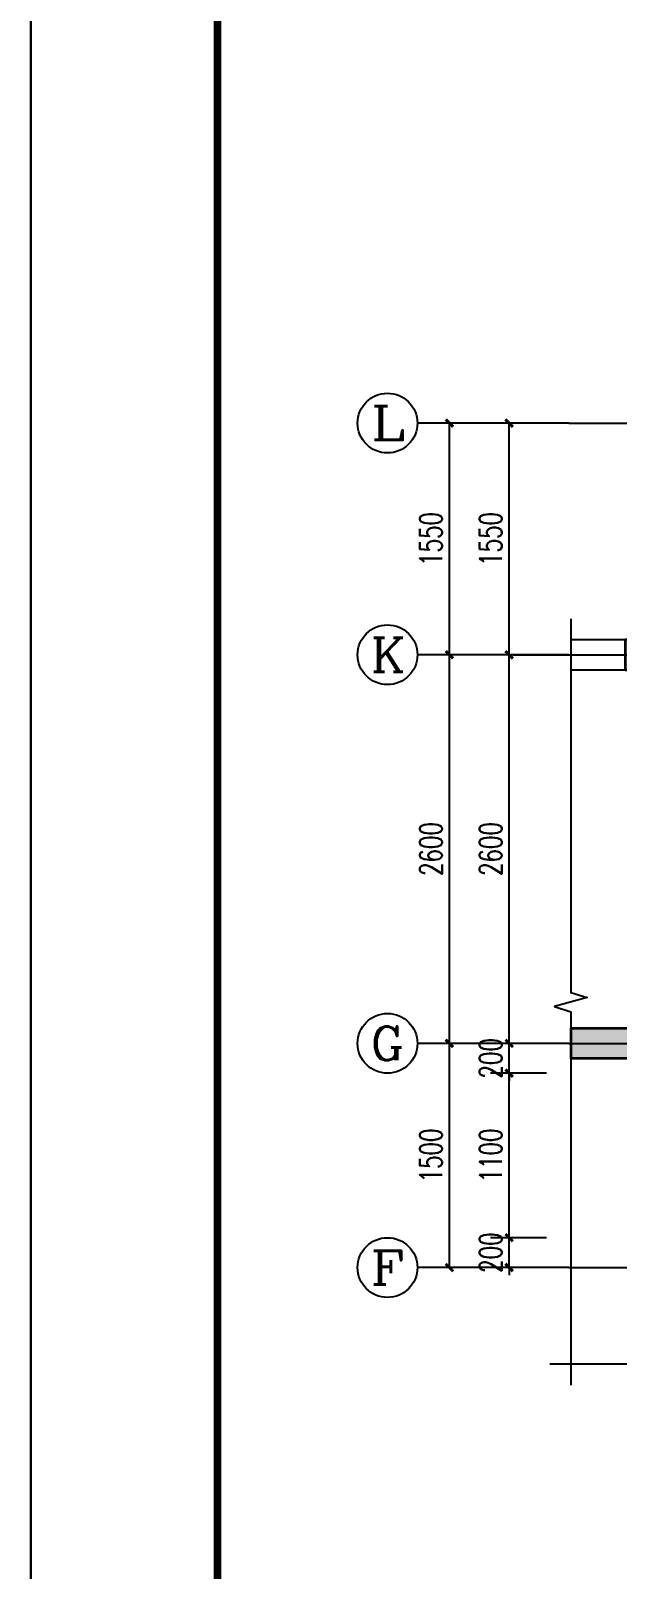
# Model space of a CAD drawing. Extents: x 393367 to 3005760, y 4998 to 826018.
# Drawn here: x 2798753 to 2802680, y 525809 to 536102 of the extents above; entities that cross this region are included whole.
import ezdxf
from ezdxf.enums import TextEntityAlignment as Align

# ---------------------------------------------------------------- set-up
doc = ezdxf.new("R2010")
doc.units = 0
doc.header["$LTSCALE"] = 1000
doc.linetypes.add('DASHED', pattern=[0.75, 0.5, -0.25])
doc.linetypes.add('DOTE', pattern=[2.42, 2, -0.2, 0.02, -0.2])
doc.layers.get('0').update_dxf_attribs({"linetype": 'CONTINUOUS'})
doc.layers.get('Defpoints').update_dxf_attribs({"linetype": 'CONTINUOUS'})
for name, color, linetype in [('-TK', 7, 'CONTINUOUS'), ('AXIS', 3, 'CONTINUOUS'), ('AXIS_TEXT', 7, 'CONTINUOUS'), ('DOTE', 8, 'DOTE'), ('PUB_DIM', 3, 'CONTINUOUS'), ('S-梁', 4, 'DASHED'), ('S-梁实线', 4, 'CONTINUOUS'), ('S-砼墙', 150, 'CONTINUOUS'), ('S-砼墙填充', 251, 'CONTINUOUS'), ('THIN', 7, 'CONTINUOUS'), ('尺寸标注', 86, 'CONTINUOUS')]:
    doc.layers.add(name, color=color, linetype=linetype)
doc.layers.add('yichutu', color=7, linetype='CONTINUOUS', true_color=0xffffff, plot=False)
doc.styles.add('_TCH_AXIS', font='COMPLEX', dxfattribs={"bigfont": 'GBCBIG'})
doc.styles.add('_TCH_DIM_T3', font='SIMPLEX', dxfattribs={"width": 0.705882, "bigfont": 'GBCBIG'})
doc.styles.add('COMPLEX', font='COMPLEX')
doc.dimstyles.new('_TCH_ARCH&&50', dxfattribs={"dimtxt": 148.75, "dimasz": 50, "dimexe": 125, "dimexo": 150, "dimgap": 50, "dimtad": 1, "dimdec": 0, "dimzin": 0, "dimdsep": 46, "dimtxsty": '_TCH_DIM_T3', "dimblk": 'ARCHTICK', "dimcen": 0.09, "dimclrt": 4, "dimazin": 2, "dimtfac": 1, "dimtdec": 0, "dimtix": 1, "dimtmove": 2, "dimatfit": 3, "dimfxl": 1, "dimtolj": 1, "dimtzin": 0, "dimarcsym": 0})

# ---------------------------------------------------------------- blocks, each defined once
blk = doc.blocks.new('A1')
blk.add_lwpolyline([(0, 59400), (0, 0), (84100, 0), (84100, 59400)], close=True)
at = {"const_width": 100}
blk.add_lwpolyline([(2500, 58400), (2500, 1000), (83100, 1000), (83100, 58400)], close=True, dxfattribs=at)
blk = doc.blocks.new('_axiso')
blk.add_circle((0, 0), 0.5)
at = {"layer": 'AXIS_TEXT', "style": 'COMPLEX', "width": 1.041667}
blk.add_attdef('A', text='', height=0.56, dxfattribs=at).set_placement((-0.25, -0.28), (0.25, -0.28), align=Align.FIT)
blk = doc.blocks.new('_ArchTick')
at = {"color": 0, "linetype": 'ByBlock', "const_width": 0.4}
blk.add_lwpolyline([(-0.5, -0.5), (0.5, 0.5)], dxfattribs=at)
blk = doc.blocks.new('*D2205')
at = {"layer": 'Defpoints', "color": 0, "transparency": 16777216}
for p in [(2801956, 528027), (2802356, 528027), (2802356, 527827)]:
    blk.add_point(p, dxfattribs=at)
at = {"layer": '尺寸标注', "color": 0, "lineweight": -2, "transparency": 16777216}
for p, q in [((2802206, 528027), (2801831, 528027)), ((2801956, 528027), (2801956, 528077)), ((2801956, 527827), (2801956, 528027)), ((2802206, 527827), (2801831, 527827)), ((2801956, 527827), (2801956, 527777))]:
    blk.add_line(p, q, dxfattribs=at)
at = {"layer": '尺寸标注', "color": 0, "lineweight": -2, "transparency": 16777216, "xscale": 50, "yscale": 50, "zscale": 50}
for p, rotation in [((2801956, 528027), 270), ((2801956, 527827), 90)]:
    blk.add_blockref('_ArchTick', p, dxfattribs=dict(at, rotation=rotation))
at = {"layer": '尺寸标注', "color": 4, "transparency": 16777216, "insert": (2801832, 527927), "char_height": 148.8, "attachment_point": 5, "rotation": 90, "style": '_TCH_DIM_T3'}
blk.add_mtext('\\A1;200', dxfattribs=at)
blk = doc.blocks.new('*D2206')
at = {"layer": 'Defpoints', "color": 0, "transparency": 16777216}
for p in [(2801956, 529127), (2802356, 529127), (2802356, 528027)]:
    blk.add_point(p, dxfattribs=at)
at = {"layer": '尺寸标注', "color": 0, "lineweight": -2, "transparency": 16777216}
for p, q in [((2802206, 529127), (2801831, 529127)), ((2801956, 528027), (2801956, 529127)), ((2802206, 528027), (2801831, 528027))]:
    blk.add_line(p, q, dxfattribs=at)
at = {"layer": '尺寸标注', "color": 0, "lineweight": -2, "transparency": 16777216, "xscale": 50, "yscale": 50, "zscale": 50}
for p, rotation in [((2801956, 529127), 90), ((2801956, 528027), 270)]:
    blk.add_blockref('_ArchTick', p, dxfattribs=dict(at, rotation=rotation))
at = {"layer": '尺寸标注', "color": 4, "transparency": 16777216, "insert": (2801832, 528577), "char_height": 148.8, "attachment_point": 5, "rotation": 90, "style": '_TCH_DIM_T3'}
blk.add_mtext('\\A1;1100', dxfattribs=at)
blk = doc.blocks.new('*D2207')
at = {"layer": 'Defpoints', "color": 0, "transparency": 16777216}
for p in [(2801956, 529327), (2802356, 529327), (2802356, 529127)]:
    blk.add_point(p, dxfattribs=at)
at = {"layer": '尺寸标注', "color": 0, "lineweight": -2, "transparency": 16777216}
for p, q in [((2801956, 529327), (2801956, 529377)), ((2802206, 529327), (2801831, 529327)), ((2801956, 529127), (2801956, 529327)), ((2802206, 529127), (2801831, 529127)), ((2801956, 529127), (2801956, 529077))]:
    blk.add_line(p, q, dxfattribs=at)
at = {"layer": '尺寸标注', "color": 0, "lineweight": -2, "transparency": 16777216, "xscale": 50, "yscale": 50, "zscale": 50}
for p, rotation in [((2801956, 529327), 270), ((2801956, 529127), 90)]:
    blk.add_blockref('_ArchTick', p, dxfattribs=dict(at, rotation=rotation))
at = {"layer": '尺寸标注', "color": 4, "transparency": 16777216, "insert": (2801832, 529227), "char_height": 148.8, "attachment_point": 5, "rotation": 90, "style": '_TCH_DIM_T3'}
blk.add_mtext('\\A1;200', dxfattribs=at)
blk = doc.blocks.new('*D2208')
at = {"layer": 'Defpoints', "color": 0, "transparency": 16777216}
for p in [(2801956, 531927), (2802356, 531927), (2802356, 529327)]:
    blk.add_point(p, dxfattribs=at)
at = {"layer": '尺寸标注', "color": 0, "lineweight": -2, "transparency": 16777216}
for p, q in [((2802206, 531927), (2801831, 531927)), ((2801956, 529327), (2801956, 531927)), ((2802206, 529327), (2801831, 529327))]:
    blk.add_line(p, q, dxfattribs=at)
at = {"layer": '尺寸标注', "color": 0, "lineweight": -2, "transparency": 16777216, "xscale": 50, "yscale": 50, "zscale": 50}
for p, rotation in [((2801956, 531927), 90), ((2801956, 529327), 270)]:
    blk.add_blockref('_ArchTick', p, dxfattribs=dict(at, rotation=rotation))
at = {"layer": '尺寸标注', "color": 4, "transparency": 16777216, "insert": (2801832, 530627), "char_height": 148.8, "attachment_point": 5, "rotation": 90, "style": '_TCH_DIM_T3'}
blk.add_mtext('\\A1;2600', dxfattribs=at)
blk = doc.blocks.new('*D2209')
at = {"layer": 'Defpoints', "color": 0, "transparency": 16777216}
for p in [(2801956, 533477), (2802356, 533477), (2802356, 531927)]:
    blk.add_point(p, dxfattribs=at)
at = {"layer": '尺寸标注', "color": 0, "lineweight": -2, "transparency": 16777216}
for p, q in [((2802206, 533477), (2801831, 533477)), ((2801956, 531927), (2801956, 533477)), ((2802206, 531927), (2801831, 531927))]:
    blk.add_line(p, q, dxfattribs=at)
at = {"layer": '尺寸标注', "color": 0, "lineweight": -2, "transparency": 16777216, "xscale": 50, "yscale": 50, "zscale": 50}
for p, rotation in [((2801956, 533477), 90), ((2801956, 531927), 270)]:
    blk.add_blockref('_ArchTick', p, dxfattribs=dict(at, rotation=rotation))
at = {"layer": '尺寸标注', "color": 4, "transparency": 16777216, "insert": (2801832, 532702), "char_height": 148.8, "attachment_point": 5, "rotation": 90, "style": '_TCH_DIM_T3'}
blk.add_mtext('\\A1;1550', dxfattribs=at)
blk = doc.blocks.new('*D2210')
at = {"layer": 'Defpoints', "color": 0, "transparency": 16777216}
for p in [(2801556, 529327), (2802356, 529327), (2802356, 527827)]:
    blk.add_point(p, dxfattribs=at)
at = {"layer": 'PUB_DIM', "color": 0, "lineweight": -2, "transparency": 16777216}
for p, q in [((2802206, 529327), (2801431, 529327)), ((2801556, 527827), (2801556, 529327)), ((2802206, 527827), (2801431, 527827))]:
    blk.add_line(p, q, dxfattribs=at)
at = {"layer": 'PUB_DIM', "color": 0, "lineweight": -2, "transparency": 16777216, "xscale": 50, "yscale": 50, "zscale": 50}
for p, rotation in [((2801556, 529327), 90), ((2801556, 527827), 270)]:
    blk.add_blockref('_ArchTick', p, dxfattribs=dict(at, rotation=rotation))
at = {"layer": 'PUB_DIM', "color": 4, "transparency": 16777216, "insert": (2801432, 528577), "char_height": 148.8, "attachment_point": 5, "rotation": 90, "style": '_TCH_DIM_T3'}
blk.add_mtext('\\A1;1500', dxfattribs=at)
blk = doc.blocks.new('*D2211')
at = {"layer": 'Defpoints', "color": 0, "transparency": 16777216}
for p in [(2801556, 531927), (2802356, 531927), (2802356, 529327)]:
    blk.add_point(p, dxfattribs=at)
at = {"layer": 'PUB_DIM', "color": 0, "lineweight": -2, "transparency": 16777216}
for p, q in [((2802206, 531927), (2801431, 531927)), ((2801556, 529327), (2801556, 531927)), ((2802206, 529327), (2801431, 529327))]:
    blk.add_line(p, q, dxfattribs=at)
at = {"layer": 'PUB_DIM', "color": 0, "lineweight": -2, "transparency": 16777216, "xscale": 50, "yscale": 50, "zscale": 50}
for p, rotation in [((2801556, 531927), 90), ((2801556, 529327), 270)]:
    blk.add_blockref('_ArchTick', p, dxfattribs=dict(at, rotation=rotation))
at = {"layer": 'PUB_DIM', "color": 4, "transparency": 16777216, "insert": (2801432, 530627), "char_height": 148.8, "attachment_point": 5, "rotation": 90, "style": '_TCH_DIM_T3'}
blk.add_mtext('\\A1;2600', dxfattribs=at)
blk = doc.blocks.new('*D2212')
at = {"layer": 'Defpoints', "color": 0, "transparency": 16777216}
for p in [(2801556, 533477), (2802356, 533477), (2802356, 531927)]:
    blk.add_point(p, dxfattribs=at)
at = {"layer": 'PUB_DIM', "color": 0, "lineweight": -2, "transparency": 16777216}
for p, q in [((2802206, 533477), (2801431, 533477)), ((2801556, 531927), (2801556, 533477)), ((2802206, 531927), (2801431, 531927))]:
    blk.add_line(p, q, dxfattribs=at)
at = {"layer": 'PUB_DIM', "color": 0, "lineweight": -2, "transparency": 16777216, "xscale": 50, "yscale": 50, "zscale": 50}
for p, rotation in [((2801556, 533477), 90), ((2801556, 531927), 270)]:
    blk.add_blockref('_ArchTick', p, dxfattribs=dict(at, rotation=rotation))
at = {"layer": 'PUB_DIM', "color": 4, "transparency": 16777216, "insert": (2801432, 532702), "char_height": 148.8, "attachment_point": 5, "rotation": 90, "style": '_TCH_DIM_T3'}
blk.add_mtext('\\A1;1550', dxfattribs=at)
blk = doc.blocks.new('A$C388434FB')
at = {"layer": 'S-砼墙填充'}
for points in [[(1353, 4787), (1353, 3487), (1553, 3487), (1553, 5187), (1353, 5187), (1353, 4987), (503, 4987), (503, 4787)], [(4353, 3487), (4353, 4787), (5203, 4787), (5203, 4987), (4353, 4987), (4353, 5187), (4153, 5187), (4153, 3487)], [(1553, 2187), (1553, 2787), (1353, 2787), (1353, 2387), (140, 2387), (140, 2187)], [(5566, 2187), (5566, 2387), (4353, 2387), (4353, 2787), (4153, 2787), (4153, 2187)], [(1703, 140), (1703, 887), (1353, 887), (1353, 687), (1503, 687), (1503, 140)], [(4353, 687), (4353, 887), (4003, 887), (4003, 140), (4203, 140), (4203, 687)]]:
    blk.add_hatch(color=142, dxfattribs=at).paths.add_polyline_path(points)
at = {"layer": 'S-梁'}
for p, q in [((753, 4987), (753, 6337)), ((753, 6337), (1353, 6337)), ((1353, 6337), (1353, 5187)), ((1553, 6337), (4153, 6337)), ((1553, 5187), (1553, 6337)), ((4153, 6337), (4153, 5187)), ((4353, 6337), (4953, 6337)), ((4353, 5187), (4353, 6337)), ((4953, 6337), (4953, 4987)), ((4153, 5107), (1553, 5107)), ((140, 4787), (503, 4787)), ((5203, 4787), (5566, 4787)), ((1353, 3487), (1353, 2787)), ((4353, 2787), (4353, 3487)), ((1353, 2187), (1353, 887)), ((1553, 887), (1553, 2187)), ((1553, 2187), (4153, 2187)), ((4153, 2187), (4153, 887)), ((4353, 887), (4353, 2187)), ((4003, 887), (1703, 887))]:
    blk.add_line(p, q, dxfattribs=at)
at = {"layer": 'S-梁实线'}
for p, q in [((553, 6537), (553, 4987)), ((1453, 6537), (553, 6537)), ((4253, 6537), (1453, 6537)), ((5153, 6537), (4253, 6537)), ((5153, 4987), (5153, 6537)), ((503, 4987), (140, 4987)), ((5566, 4987), (5203, 4987)), ((1553, 4907), (4153, 4907)), ((1553, 2787), (1553, 3487)), ((4153, 3487), (4153, 2787)), ((4153, 2387), (1553, 2387)), ((1703, 687), (4003, 687))]:
    blk.add_line(p, q, dxfattribs=at)
at = {"layer": 'S-砼墙', "color": 150, "lineweight": 35}
for points in [[(1353, 4787), (1353, 3487), (1553, 3487), (1553, 5187), (1353, 5187), (1353, 4987), (503, 4987), (503, 4787)], [(4353, 3487), (4353, 4787), (5203, 4787), (5203, 4987), (4353, 4987), (4353, 5187), (4153, 5187), (4153, 3487)], [(1553, 2187), (1553, 2787), (1353, 2787), (1353, 2387), (140, 2387), (140, 2187)], [(5566, 2187), (5566, 2387), (4353, 2387), (4353, 2787), (4153, 2787), (4153, 2187)], [(1703, 140), (1703, 887), (1353, 887), (1353, 687), (1503, 687), (1503, 140), (1703, 140), (1703, 140)], [(4353, 687), (4353, 887), (4003, 887), (4003, 140), (4003, 140), (4003, 140), (4203, 140), (4203, 687)]]:
    blk.add_lwpolyline(points, close=True, dxfattribs=at)
at = {"layer": 'THIN'}
for points in [[(140, 5127), (140, 2628), (250, 2593), (30, 2533), (140, 2498), (140, 0)], [(5566, 5127), (5566, 2628), (5676, 2593), (5456, 2533), (5566, 2498), (5566, 0)], [(5706, 140), (2918, 140), (2883, 30), (2823, 250), (2788, 140), (0, 140)]]:
    blk.add_lwpolyline(points, dxfattribs=at)
blk = doc.blocks.new('yct-841-594-42050-29700-50-1000')
at = {"layer": 'yichutu', "color": 7, "true_color": 0xffffff}
blk.add_lwpolyline([(0, 0), (0, 29700), (42050, 29700), (42050, 0)], close=True, dxfattribs=at)

msp = doc.modelspace()

# ---------------------------------------------------------------- linework, layer by layer
at = {"layer": 'AXIS'}
for p, q in [((2802356.07318, 533476.99171), (2801341.4656, 533476.99171)), ((2802356.07318, 531926.99171), (2801341.4656, 531926.99171)), ((2802356.07318, 529326.99171), (2801341.4656, 529326.99171)), ((2802356.07318, 527826.99171), (2801341.4656, 527826.99171))]:
    msp.add_line(p, q, dxfattribs=at)
at = {"layer": 'DOTE', "linetype": 'DOTE', "ltscale": 0.3}
for p, q in [((2802356.07318, 533476.99171), (2807932.67957, 533476.99171)), ((2801982.03702, 531926.99168), (2808182.03702, 531926.99168)), ((2802356.07318, 531926.99171), (2807932.67957, 531926.99171)), ((2802356.07318, 529326.99171), (2807932.67957, 529326.99171)), ((2802356.07318, 527826.99171), (2807932.67957, 527826.99171))]:
    msp.add_line(p, q, dxfattribs=at)

# ---------------------------------------------------------------- block references
at = {"layer": '-TK', "xscale": 0.5, "yscale": 0.5, "zscale": 0.5}
msp.add_blockref('A1', (2798752.93768, 517962.12225), dxfattribs=at)
msp.add_blockref('A$C388434FB', (2802229.12349, 527040.14007))
at = {"layer": 'AXIS'}
ref = msp.add_blockref('_axiso', (2801141.4656, 533476.99171), dxfattribs=dict(at, xscale=400, yscale=400, zscale=400))
ref.add_attrib('A', 'L', dxfattribs={"layer": 'AXIS_TEXT', "height": 226.27417, "style": '_TCH_AXIS', "width": 1.4}).set_placement((2801028.32852, 533363.85462), (2801254.60269, 533363.85462), align=Align.FIT)
ref = msp.add_blockref('_axiso', (2801141.4656, 531926.99171), dxfattribs=dict(at, xscale=400, yscale=400, zscale=400))
ref.add_attrib('A', 'K', dxfattribs={"layer": 'AXIS_TEXT', "height": 226.27417, "style": '_TCH_AXIS', "width": 1.105263}).set_placement((2801028.32852, 531813.85463), (2801254.60269, 531813.85463), align=Align.FIT)
ref = msp.add_blockref('_axiso', (2801141.4656, 529326.99171), dxfattribs=dict(at, xscale=400, yscale=400, zscale=400))
ref.add_attrib('A', 'G', dxfattribs={"layer": 'AXIS_TEXT', "height": 226.27417, "style": '_TCH_AXIS', "width": 1.166667}).set_placement((2801028.32852, 529213.85462), (2801254.60269, 529213.85462), align=Align.FIT)
ref = msp.add_blockref('_axiso', (2801141.4656, 527826.99171), dxfattribs=dict(at, xscale=400, yscale=400, zscale=400))
ref.add_attrib('A', 'F', dxfattribs={"layer": 'AXIS_TEXT', "height": 226.27417, "style": '_TCH_AXIS', "width": 1.3125}).set_placement((2801028.32852, 527713.85462), (2801254.60269, 527713.85462), align=Align.FIT)
at = {"layer": 'yichutu'}
msp.add_blockref('yct-841-594-42050-29700-50-1000', (2798752.93768, 517962.12225), dxfattribs=at)

# ---------------------------------------------------------------- dimensions: what is measured, and where the dimension line sits
at = {"layer": 'PUB_DIM'}
for p1, p2, picture, middle in [((2802356.07318, 531926.99171), (2802356.07318, 533476.99171), '*D2212', (2801431.69818, 532701.99171)), ((2802356.07318, 529326.99171), (2802356.07318, 531926.99171), '*D2211', (2801431.69818, 530626.99171)), ((2802356.07318, 527826.99171), (2802356.07318, 529326.99171), '*D2210', (2801431.69818, 528576.99171))]:
    dim = msp.add_aligned_dim(p1=p1, p2=p2, distance=800, dimstyle='_TCH_ARCH&&50', dxfattribs=at)
    dim.commit()
    dim.dimension.update_dxf_attribs({"geometry": picture, "text_midpoint": middle})
at = {"layer": '尺寸标注', "color": 106}
for p1, p2, picture, middle in [((2802356.07318, 531926.99171), (2802356.07318, 533476.99171), '*D2209', (2801831.69818, 532701.99171)), ((2802356.07318, 529326.99171), (2802356.07318, 531926.99171), '*D2208', (2801831.69818, 530626.99171)), ((2802356.07318, 529126.9917), (2802356.07318, 529326.99171), '*D2207', (2801831.69818, 529226.9917)), ((2802356.07318, 528026.9917), (2802356.07318, 529126.9917), '*D2206', (2801831.69818, 528576.9917)), ((2802356.07318, 527826.99171), (2802356.07318, 528026.9917), '*D2205', (2801831.69818, 527926.9917))]:
    dim = msp.add_aligned_dim(p1=p1, p2=p2, distance=400, dimstyle='_TCH_ARCH&&50', dxfattribs=at)
    dim.commit()
    dim.dimension.update_dxf_attribs({"geometry": picture, "text_midpoint": middle})

doc.saveas('drawing.dxf')
